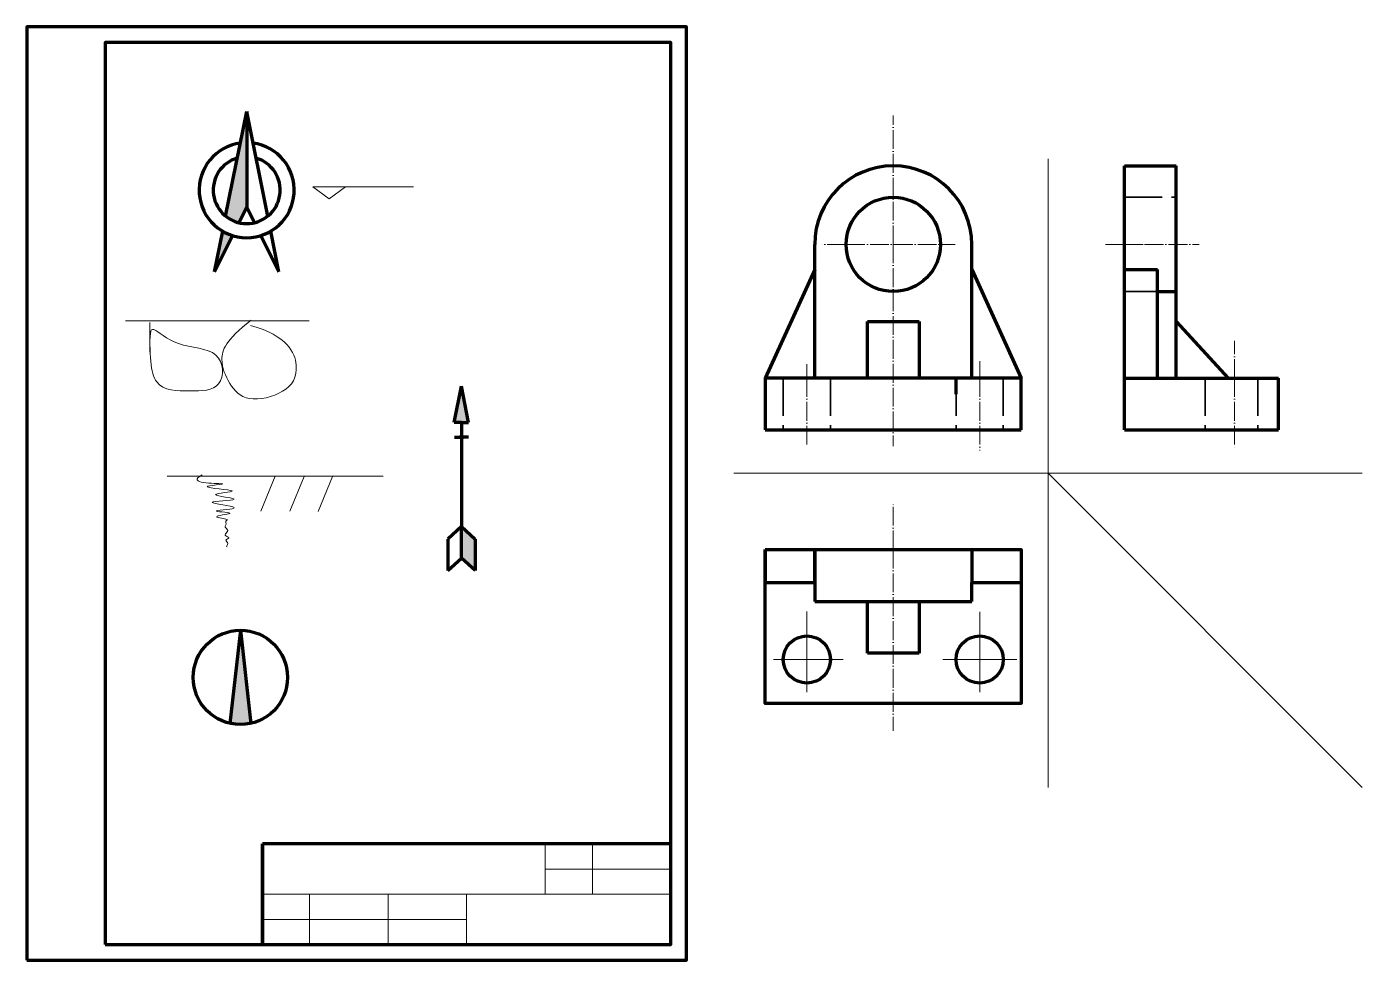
# Model space of a CAD drawing. Header units: millimetres. Extents: x 0 to 425, y 0 to 297.
import ezdxf

# ---------------------------------------------------------------- set-up
doc = ezdxf.new("R2010")
doc.units = ezdxf.units.MM
doc.linetypes.add('ACAD_ISO02W100', pattern=[15, 12, -3])
doc.linetypes.add('ACAD_ISO04W100', pattern=[30, 24, -3, 0, -3])
doc.layers.get('0').update_dxf_attribs({"color": 10, "lineweight": 70})
for name, color, linetype, lineweight in [('点画线', 7, 'ACAD_ISO04W100', 18), ('细实线', 170, 'Continuous', 18), ('虚线', 230, 'ACAD_ISO02W100', 35)]:
    doc.layers.add(name, color=color, linetype=linetype, lineweight=lineweight)

msp = doc.modelspace()

# ---------------------------------------------------------------- hatches: boundary and pattern name
h = msp.add_hatch(color=256)
h.dxf.hatch_style = 1
h.paths.add_polyline_path([(70, 270), (63.31, 236.71, 0.112118), (67.55, 234.63), (70, 239.55)])
h = msp.add_hatch(color=256)
h.dxf.hatch_style = 1
h.paths.add_polyline_path([(65.52, 230.56, -0.057349), (62.36, 231.95), (59.75, 218.97)])
h = msp.add_hatch(color=256)
h.dxf.hatch_style = 1
h.paths.add_polyline_path([(140.6, 171.12), (138.33, 182.66), (136.07, 171.12), (138.33, 171.12)])
h = msp.add_hatch(color=256)
h.dxf.hatch_style = 1
h.paths.add_polyline_path([(138.33, 137.98), (142.66, 134), (142.66, 124), (138.33, 127.98)])
h = msp.add_hatch(color=256)
h.dxf.hatch_style = 1
h.paths.add_polyline_path([(68, 105), (64.64, 75.38, 0.11331), (71.36, 75.38)])

# ---------------------------------------------------------------- linework, layer by layer
for p, q in [((63.31, 236.71), (70, 270)), ((70, 270), (70, 239.55)), ((70, 270), (70, 239.55)), ((76.69, 236.71), (70, 270)), ((349.31, 252.74), (365.81, 252.74)), ((349.31, 209.28), (349.31, 252.74)), ((365.81, 185.24), (365.81, 252.74)), ((70, 239.55), (67.55, 234.63)), ((70, 239.55), (72.45, 234.63)), ((59.75, 218.97), (62.36, 231.95)), ((65.52, 230.56), (59.75, 218.97)), ((74.48, 230.56), (80.25, 218.97)), ((80.25, 218.97), (77.64, 231.95)), ((250.75, 185.24), (250.75, 227.74)), ((250.75, 185.24), (250.75, 227.74)), ((300.75, 185.24), (300.75, 227.74)), ((250.75, 219.74), (235, 185.24)), ((250.75, 185.24), (250.75, 219.74)), ((300.75, 185.24), (300.75, 219.74)), ((300.75, 219.74), (316.5, 185.24)), ((349.31, 219.74), (359.81, 219.74)), ((359.81, 185.24), (359.81, 219.74)), ((359.81, 212.74), (365.81, 212.74)), ((349.31, 168.74), (349.31, 209.28)), ((267.5, 185.24), (267.5, 203.24)), ((267.5, 203.24), (284, 203.24)), ((284, 203.24), (284, 185.24)), ((365.81, 203.24), (382.31, 185.24)), ((316.5, 185.24), (235, 185.24)), ((235, 185.24), (235, 168.74)), ((295.75, 180.12), (295.75, 185.24)), ((316.5, 168.74), (316.5, 185.24)), ((349.31, 185.24), (398.31, 185.24)), ((398.31, 168.74), (398.31, 185.24)), ((136.07, 171.12), (138.33, 182.66)), ((140.6, 171.12), (138.33, 182.66)), ((138.33, 171.12), (136.07, 171.12)), ((138.33, 171.12), (138.33, 137.98)), ((138.33, 171.12), (138.33, 137.98)), ((138.33, 171.12), (140.6, 171.12)), ((136.08, 166.47), (138.96, 166.47)), ((140.58, 166.47), (137.7, 166.47)), ((235, 168.74), (316.5, 168.74)), ((349.31, 168.74), (398.31, 168.74)), ((138.33, 137.98), (134, 134)), ((138.33, 127.98), (138.33, 137.98)), ((138.33, 137.98), (142.66, 134)), ((138.33, 127.98), (138.33, 137.98)), ((134, 134), (134, 124)), ((142.66, 134), (142.66, 124)), ((134, 124), (138.33, 127.98)), ((142.66, 124), (138.33, 127.98)), ((235, 130.69), (235, 120.19)), ((250.75, 120.19), (250.75, 130.69)), ((250.75, 130.69), (300.75, 130.69)), ((250.75, 130.69), (250.75, 114.19)), ((300.75, 130.69), (300.75, 120.19)), ((235, 120.19), (250.75, 120.19)), ((300.75, 120.19), (316.5, 120.19)), ((300.75, 114.19), (300.75, 120.19)), ((250.75, 114.19), (300.75, 114.19)), ((267.5, 97.69), (267.5, 114.19)), ((275.75, 114.19), (292.25, 114.19)), ((275.75, 114.19), (284, 114.19)), ((284, 114.19), (284, 97.69)), ((68, 105), (64.64, 75.38)), ((68, 105), (68, 105)), ((68, 105), (71.36, 75.38)), ((235, 81.69), (235, 95.69)), ((284, 97.69), (267.5, 97.69)), ((205, 37), (75, 37)), ((75, 37), (75, 5)), ((75, 5), (75, 37)), ((75, 37), (75, 21)), ((75, 21), (75, 21)), ((205, 21), (205, 21)), ((205, 21), (205, 21))]:
    msp.add_line(p, q)
for points in [[(0, 0), (210, 0), (210, 297), (0, 297)], [(25, 5), (205, 5), (205, 292), (25, 292)], [(235, 130.69), (316.5, 130.69), (316.5, 81.69), (235, 81.69)]]:
    msp.add_lwpolyline(points, close=True)
for centre, radius in [((275.75, 227.74), 15), ((68, 90), 15), ((248.25, 95.69), 7.5), ((303.25, 95.69), 7.5)]:
    msp.add_circle(centre, radius)
for centre, radius, start, end in [((70, 245), 15.12, 97.6442, 82.3558), ((70, 245), 10.65, 106.1666, 73.8334), ((275.75, 227.74), 25, 0, 180)]:
    msp.add_arc(centre, radius, start, end)
at = {"layer": '点画线', "ltscale": 0.25}
for p, q in [((275.75, 227.74), (275.75, 268.76)), ((260.75, 227.74), (253.08, 227.74)), ((260.75, 227.74), (295.5, 227.74)), ((275.75, 227.74), (275.75, 163.54)), ((349.31, 227.74), (342.88, 227.74)), ((349.31, 227.74), (355.74, 227.74)), ((355.74, 227.74), (373.08, 227.74)), ((384.31, 185.24), (384.31, 197.04)), ((248.25, 185.24), (248.25, 163.86)), ((303.25, 185.24), (303.25, 162.23)), ((384.31, 185.24), (384.31, 163.16)), ((275.75, 130.69), (275.75, 145.87)), ((275.75, 130.69), (275.75, 73.02))]:
    msp.add_line(p, q, dxfattribs=at)
at = {"layer": '点画线'}
for p, q in [((248.25, 185.24), (248.25, 189.6)), ((303.25, 190.63), (303.25, 185.24))]:
    msp.add_line(p, q, dxfattribs=at)
at = {"layer": '细实线'}
for p, q in [((325, 55), (325, 255)), ((91.08, 246.1), (123.04, 246.1)), ((123.04, 246.1), (91.08, 246.1)), ((91.08, 246.1), (96.26, 242.25)), ((101.44, 246.1), (96.26, 242.25)), ((31.47, 203.39), (89.88, 203.39)), ((44.69, 153.97), (113.44, 153.97)), ((79.07, 153.97), (74.46, 142.88)), ((88.3, 153.94), (83.7, 142.84)), ((97.32, 153.86), (92.71, 142.77)), ((225, 155), (425, 155)), ((425, 155), (325, 155)), ((325, 155), (325, 55)), ((325, 155), (425, 155)), ((325, 155), (425, 55)), ((248.25, 85.35), (248.25, 110.91)), ((303.25, 95.69), (303.25, 110.81)), ((303.25, 110.81), (303.25, 85.28)), ((248.25, 95.69), (237.65, 95.69)), ((237.65, 95.69), (248.25, 95.69)), ((248.25, 95.69), (259.81, 95.69)), ((259.81, 95.69), (248.25, 95.69)), ((248.25, 95.69), (248.25, 85.35)), ((303.25, 95.69), (291.48, 95.69)), ((291.48, 95.69), (303.25, 95.69)), ((303.25, 85.28), (303.25, 95.69)), ((303.25, 95.69), (315.05, 95.69)), ((165, 37), (165, 21)), ((180, 37), (180, 21)), ((165, 29), (205, 29)), ((75, 21), (75, 21)), ((75, 21), (75, 21)), ((75, 21), (75, 21)), ((205, 21), (75, 21)), ((90, 5), (90, 21)), ((140, 21), (115, 21)), ((115, 21), (115, 5)), ((140, 5), (140, 21)), ((140, 13), (75, 13))]:
    msp.add_line(p, q, dxfattribs=at)
for points in [[(39.19, 202.88), (39.19, 192.48), (39.19, 181.14), (52.2, 181.14), (62.84, 181.14), (62.84, 194.84), (46.99, 194.84), (39.19, 202.88), (39.19, 199.33), (39.19, 193.42)], [(71.44, 203.62), (63.16, 197.24), (61.03, 190.86), (64.34, 183.3), (69.55, 177.15), (82.79, 180.23), (87.75, 188.02), (83.02, 198.66), (71.2, 201.97)], [(55.8, 154.45), (50.36, 151.61), (70.45, 151.85), (50.6, 150.67), (71.86, 149.25), (54.14, 148.31), (72.34, 146.42), (52.49, 145.95), (72.1, 143.82), (55.32, 142.88), (68.79, 142.4), (57.45, 141.22), (65.01, 140.28), (62.88, 139.81), (63.83, 138.63), (62.65, 137.92), (64.54, 136.74), (62.88, 135.56), (63.36, 134.85), (65.01, 134.38), (62.65, 133.67), (64.77, 132.72), (63.12, 131.54), (63.83, 131.54)]]:
    msp.add_open_spline(points, degree=3, dxfattribs=at)
at = {"layer": '虚线'}
for p, q in [((349.31, 242.74), (365.81, 242.74)), ((349.31, 212.74), (365.81, 212.74)), ((240.75, 185.24), (240.75, 168.74)), ((255.75, 185.24), (255.75, 168.74)), ((295.75, 185.24), (295.75, 168.74)), ((310.75, 185.24), (310.75, 168.74)), ((375, 185.24), (375, 168.74)), ((391.81, 185.24), (391.81, 168.74))]:
    msp.add_line(p, q, dxfattribs=at)

doc.saveas('drawing.dxf')
